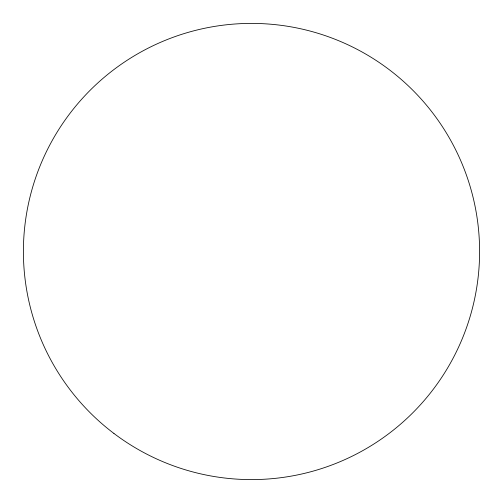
<?xml version="1.0" encoding="UTF-8"?>
<svg xmlns="http://www.w3.org/2000/svg" width="503" height="503" viewBox="0 0 503 503"><rect width="100%" height="100%" fill="white"/><g stroke="black" fill="none" stroke-linecap="round" stroke-linejoin="round"><path stroke-width="0.75" d="M113.917 433.435A228.098 228.098 0 0 0 477.85 279.681A228.098 228.098 0 0 0 162.733 41.384A228.098 228.098 0 0 0 113.917 433.435"/></g></svg>
